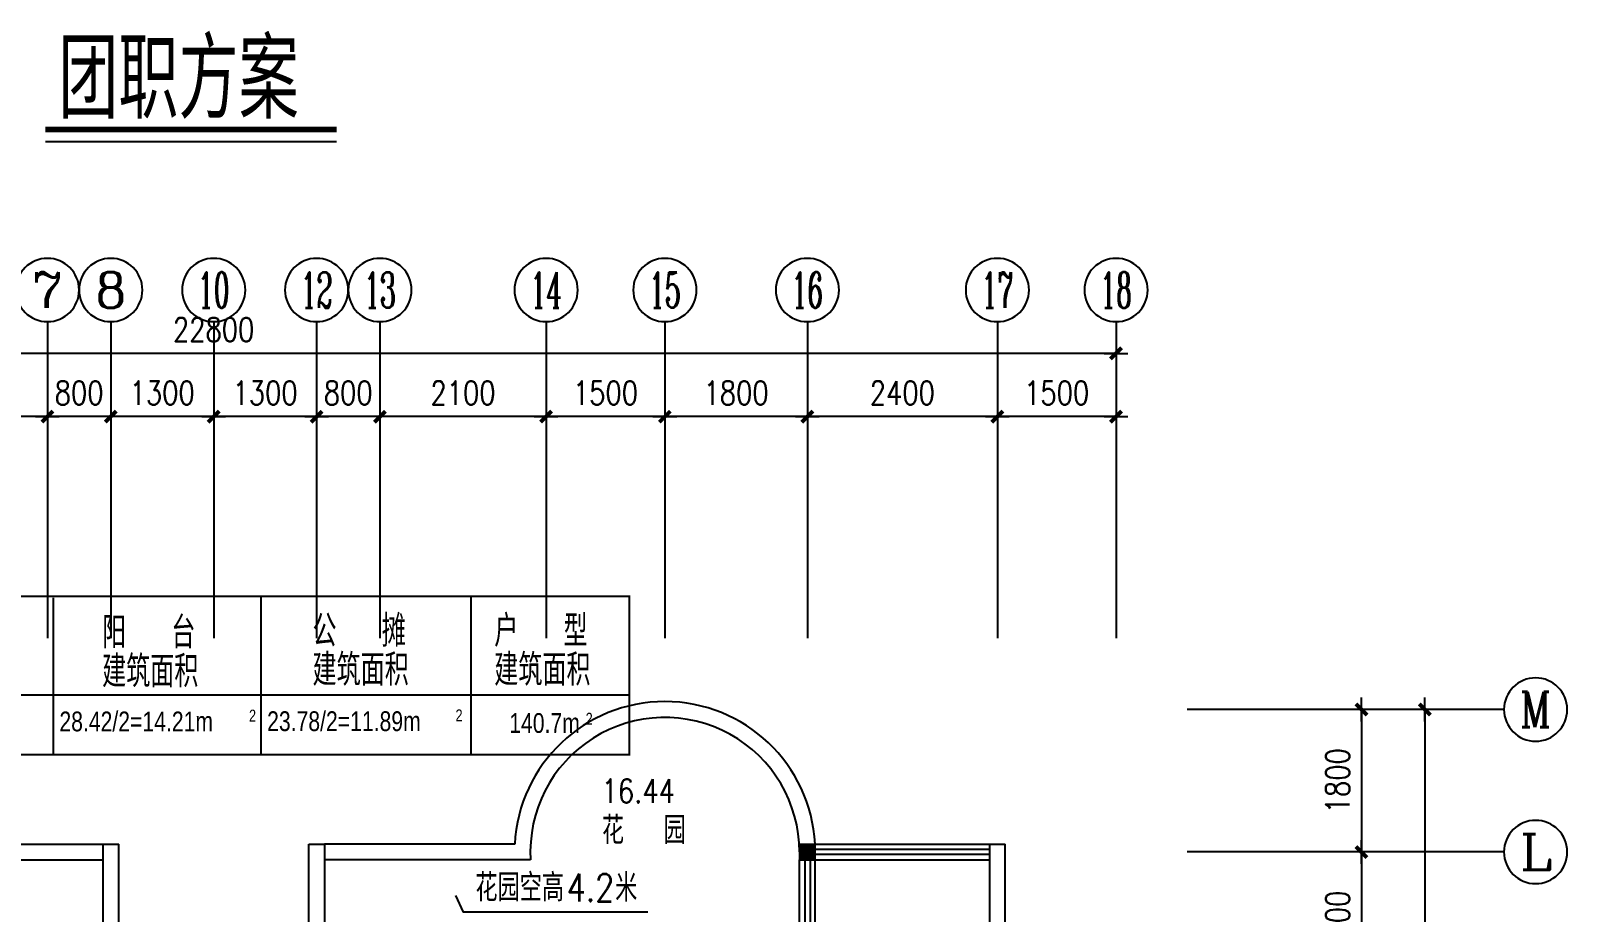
# Model space of a CAD drawing. Header units: millimetres. Extents: x 1697 to 35897, y 606 to 31682.
# Drawn here: x 16486 to 35897, y 20545 to 31682 of the extents above; entities that cross this region are included whole.
import ezdxf
from ezdxf.enums import TextEntityAlignment as Align

# ---------------------------------------------------------------- set-up
doc = ezdxf.new("R2010")
doc.units = ezdxf.units.MM
for name, color, linetype in [('AXIS', 3, 'Continuous'), ('AXIS_TEXT', 7, 'Continuous'), ('BALCONY', 6, 'Continuous'), ('COLUMN', 7, 'Continuous'), ('PUB_TEXT', 7, 'Continuous'), ('WALL', 255, 'Continuous'), ('WINDOW', 2, 'Continuous'), ('WINDOW_TEXT', 7, 'Continuous')]:
    doc.layers.add(name, color=color, linetype=linetype)
doc.styles.add('-汉鼎简报宋', font='', dxfattribs={"width": 0.8})
doc.styles.add('_HZHP', font='txt', dxfattribs={"width": 0.8, "bigfont": 'HZHP'})
doc.styles.add('_HZTXT', font='txt.shx', dxfattribs={"bigfont": 'HZTXT.shx'})
doc.styles.add('_HZXY', font='txt.shx', dxfattribs={"width": 0.8, "bigfont": 'HZXY.shx'})
doc.styles.add('COMPLEX', font='COMPLEX')
doc.styles.add('DIM_FONT', font='SIMPLEX.shx', dxfattribs={"width": 0.8})
doc.styles.add('SIMPLEX', font='SIMPLEX.SHX')
doc.styles.get('-汉鼎简报宋').set_extended_font_data('汉鼎简报宋')
doc.dimstyles.new('AXIS', dxfattribs={"dimtxt": 300, "dimasz": 1, "dimexe": 250, "dimexo": 300, "dimgap": 150, "dimtad": 1, "dimdec": 0, "dimdsep": 46, "dimtxsty": 'DIM_FONT', "dimblk": '_DIMX', "dimcen": 2.5, "dimse1": 1, "dimse2": 1, "dimclrt": 7, "dimadec": 0, "dimazin": 0, "dimtfac": 1, "dimtdec": 0, "dimtix": 1, "dimtmove": 2, "dimatfit": 3, "dimldrblk": '_DIMX', "dimfxl": 1, "dimtolj": 1, "dimtzin": 0, "dimarcsym": 0})

# ---------------------------------------------------------------- blocks, each defined once
blk = doc.blocks.new('_AXISO')
blk.add_circle((0, 0), 0.5)
at = {"layer": 'AXIS_TEXT', "style": 'COMPLEX', "width": 1.041667}
blk.add_attdef('A', text='', height=0.56, dxfattribs=at).set_placement((-0.25, -0.28), (0.25, -0.28), align=Align.FIT)
blk = doc.blocks.new('_DIMX')
blk.add_line((-150, 0), (150, 0))
at = {"const_width": 50}
blk.add_lwpolyline([(-70, -70), (70, 70)], dxfattribs=at)
blk = doc.blocks.new('*D119')
at = {"layer": 'AXIS', "color": 0, "lineweight": -2, "transparency": 16777216}
blk.add_line((30196, 26806), (28698, 26806), dxfattribs=at)
at = {"layer": 'DEFPOINTS', "color": 0, "transparency": 16777216}
for p in [(28697, 26806), (28697, 24006), (30197, 24006)]:
    blk.add_point(p, dxfattribs=at)
at = {"layer": 'AXIS', "color": 0, "lineweight": -2, "transparency": 16777216}
for p, rotation in [((28697, 26806), 179.9999999999911), ((30197, 26806), 359.9999999999912)]:
    blk.add_blockref('_DIMX', p, dxfattribs=dict(at, rotation=rotation))
at = {"layer": 'AXIS', "color": 7, "transparency": 16777216, "insert": (29447, 27106), "char_height": 300, "attachment_point": 5, "style": 'DIM_FONT'}
blk.add_mtext('\\A1;1500', dxfattribs=at)
blk = doc.blocks.new('*D120')
at = {"layer": 'AXIS', "color": 0, "lineweight": -2, "transparency": 16777216}
blk.add_line((30196, 27606), (7398, 27606), dxfattribs=at)
at = {"layer": 'DEFPOINTS', "color": 0, "transparency": 16777216}
for p in [(7397, 27606), (7397, 24006), (30197, 24006)]:
    blk.add_point(p, dxfattribs=at)
at = {"layer": 'AXIS', "color": 0, "lineweight": -2, "transparency": 16777216}
for p, rotation in [((7397, 27606), 179.9999999999941), ((30197, 27606), 359.9999999999941)]:
    blk.add_blockref('_DIMX', p, dxfattribs=dict(at, rotation=rotation))
at = {"layer": 'AXIS', "color": 7, "transparency": 16777216, "insert": (18797, 27906), "char_height": 300, "attachment_point": 5, "style": 'DIM_FONT'}
blk.add_mtext('\\A1;22800', dxfattribs=at)
blk = doc.blocks.new('*D136')
at = {"layer": 'AXIS', "color": 0, "lineweight": -2, "transparency": 16777216}
for p, q in [((20096, 26806), (20095, 26806)), ((20897, 26806), (20097, 26806)), ((20898, 26806), (20899, 26806))]:
    blk.add_line(p, q, dxfattribs=at)
at = {"layer": 'DEFPOINTS', "color": 0, "transparency": 16777216}
for p in [(20097, 26806), (20097, 24006), (20897, 24006)]:
    blk.add_point(p, dxfattribs=at)
at = {"layer": 'AXIS', "color": 0, "lineweight": -2, "transparency": 16777216}
blk.add_blockref('_DIMX', (20097, 26806), dxfattribs=at)
at = {"layer": 'AXIS', "color": 0, "lineweight": -2, "transparency": 16777216, "rotation": 180}
blk.add_blockref('_DIMX', (20897, 26806), dxfattribs=at)
at = {"layer": 'AXIS', "color": 7, "transparency": 16777216, "insert": (20497, 27106), "char_height": 300, "attachment_point": 5, "style": 'DIM_FONT'}
blk.add_mtext('\\A1;800', dxfattribs=at)
blk = doc.blocks.new('*D104')
at = {"layer": 'AXIS', "color": 0, "lineweight": -2, "transparency": 16777216}
blk.add_line((16696, 26806), (14598, 26806), dxfattribs=at)
at = {"layer": 'DEFPOINTS', "color": 0, "transparency": 16777216}
for p in [(14597, 26806), (14597, 24006), (16697, 24006)]:
    blk.add_point(p, dxfattribs=at)
at = {"layer": 'AXIS', "color": 0, "lineweight": -2, "transparency": 16777216, "rotation": 180}
blk.add_blockref('_DIMX', (14597, 26806), dxfattribs=at)
at = {"layer": 'AXIS', "color": 0, "lineweight": -2, "transparency": 16777216}
blk.add_blockref('_DIMX', (16697, 26806), dxfattribs=at)
at = {"layer": 'AXIS', "color": 7, "transparency": 16777216, "insert": (15647, 27106), "char_height": 300, "attachment_point": 5, "style": 'DIM_FONT'}
blk.add_mtext('\\A1;2100', dxfattribs=at)
blk = doc.blocks.new('*D107')
at = {"layer": 'AXIS', "color": 0, "lineweight": -2, "transparency": 16777216}
blk.add_line((20096, 26806), (18798, 26806), dxfattribs=at)
at = {"layer": 'DEFPOINTS', "color": 0, "transparency": 16777216}
for p in [(18797, 26806), (18797, 24006), (20097, 24006)]:
    blk.add_point(p, dxfattribs=at)
at = {"layer": 'AXIS', "color": 0, "lineweight": -2, "transparency": 16777216, "rotation": 180}
blk.add_blockref('_DIMX', (18797, 26806), dxfattribs=at)
at = {"layer": 'AXIS', "color": 0, "lineweight": -2, "transparency": 16777216}
blk.add_blockref('_DIMX', (20097, 26806), dxfattribs=at)
at = {"layer": 'AXIS', "color": 7, "transparency": 16777216, "insert": (19447, 27106), "char_height": 300, "attachment_point": 5, "style": 'DIM_FONT'}
blk.add_mtext('\\A1;1300', dxfattribs=at)
blk = doc.blocks.new('*D108')
at = {"layer": 'AXIS', "color": 0, "lineweight": -2, "transparency": 16777216}
blk.add_line((18796, 26806), (17498, 26806), dxfattribs=at)
at = {"layer": 'DEFPOINTS', "color": 0, "transparency": 16777216}
for p in [(17497, 26806), (17497, 24006), (18797, 24006)]:
    blk.add_point(p, dxfattribs=at)
at = {"layer": 'AXIS', "color": 0, "lineweight": -2, "transparency": 16777216, "rotation": 180}
blk.add_blockref('_DIMX', (17497, 26806), dxfattribs=at)
at = {"layer": 'AXIS', "color": 0, "lineweight": -2, "transparency": 16777216}
blk.add_blockref('_DIMX', (18797, 26806), dxfattribs=at)
at = {"layer": 'AXIS', "color": 7, "transparency": 16777216, "insert": (18147, 27106), "char_height": 300, "attachment_point": 5, "style": 'DIM_FONT'}
blk.add_mtext('\\A1;1300', dxfattribs=at)
blk = doc.blocks.new('*D109')
at = {"layer": 'AXIS', "color": 0, "lineweight": -2, "transparency": 16777216}
for p, q in [((16696, 26806), (16695, 26806)), ((17497, 26806), (16697, 26806)), ((17498, 26806), (17499, 26806))]:
    blk.add_line(p, q, dxfattribs=at)
at = {"layer": 'DEFPOINTS', "color": 0, "transparency": 16777216}
for p in [(16697, 26806), (16697, 24006), (17497, 24006)]:
    blk.add_point(p, dxfattribs=at)
at = {"layer": 'AXIS', "color": 0, "lineweight": -2, "transparency": 16777216}
blk.add_blockref('_DIMX', (16697, 26806), dxfattribs=at)
at = {"layer": 'AXIS', "color": 0, "lineweight": -2, "transparency": 16777216, "rotation": 180}
blk.add_blockref('_DIMX', (17497, 26806), dxfattribs=at)
at = {"layer": 'AXIS', "color": 7, "transparency": 16777216, "insert": (17097, 27106), "char_height": 300, "attachment_point": 5, "style": 'DIM_FONT'}
blk.add_mtext('\\A1;800', dxfattribs=at)
blk = doc.blocks.new('_WBLK')
for p, q in [((-0.5, 0.5), (0.5, 0.5)), ((0.5, 0.1667), (-0.5, 0.1667)), ((0.5, -0.1667), (-0.5, -0.1667)), ((-0.5, -0.5), (0.5, -0.5))]:
    blk.add_line(p, q)
at = {"layer": 'WINDOW_TEXT', "style": 'SIMPLEX', "flags": 9}
blk.add_attdef('A', text='', height=1, dxfattribs=at).set_placement((0, 1.5), align=Align.MIDDLE)
blk = doc.blocks.new('_FZH')
blk.add_solid([(-0.5, -0.5), (0.5, -0.5), (-0.5, 0.5), (0.5, 0.5)])
blk = doc.blocks.new('*D110')
at = {"layer": 'AXIS', "color": 0, "lineweight": -2, "transparency": 16777216}
blk.add_line((26296, 26806), (24498, 26806), dxfattribs=at)
at = {"layer": 'DEFPOINTS', "color": 0, "transparency": 16777216}
for p in [(24497, 26806), (24497, 24006), (26297, 24006)]:
    blk.add_point(p, dxfattribs=at)
at = {"layer": 'AXIS', "color": 0, "lineweight": -2, "transparency": 16777216, "rotation": 180}
blk.add_blockref('_DIMX', (24497, 26806), dxfattribs=at)
at = {"layer": 'AXIS', "color": 0, "lineweight": -2, "transparency": 16777216}
blk.add_blockref('_DIMX', (26297, 26806), dxfattribs=at)
at = {"layer": 'AXIS', "color": 7, "transparency": 16777216, "insert": (25397, 27106), "char_height": 300, "attachment_point": 5, "style": 'DIM_FONT'}
blk.add_mtext('\\A1;1800', dxfattribs=at)
blk = doc.blocks.new('*D111')
at = {"layer": 'AXIS', "color": 0, "lineweight": -2, "transparency": 16777216}
blk.add_line((24496, 26806), (22998, 26806), dxfattribs=at)
at = {"layer": 'DEFPOINTS', "color": 0, "transparency": 16777216}
for p in [(22997, 26806), (22997, 24006), (24497, 24006)]:
    blk.add_point(p, dxfattribs=at)
at = {"layer": 'AXIS', "color": 0, "lineweight": -2, "transparency": 16777216, "rotation": 180}
blk.add_blockref('_DIMX', (22997, 26806), dxfattribs=at)
at = {"layer": 'AXIS', "color": 0, "lineweight": -2, "transparency": 16777216}
blk.add_blockref('_DIMX', (24497, 26806), dxfattribs=at)
at = {"layer": 'AXIS', "color": 7, "transparency": 16777216, "insert": (23747, 27106), "char_height": 300, "attachment_point": 5, "style": 'DIM_FONT'}
blk.add_mtext('\\A1;1500', dxfattribs=at)
blk = doc.blocks.new('*D112')
at = {"layer": 'AXIS', "color": 0, "lineweight": -2, "transparency": 16777216}
blk.add_line((22996, 26806), (20898, 26806), dxfattribs=at)
at = {"layer": 'DEFPOINTS', "color": 0, "transparency": 16777216}
for p in [(20897, 26806), (20897, 24006), (22997, 24006)]:
    blk.add_point(p, dxfattribs=at)
at = {"layer": 'AXIS', "color": 0, "lineweight": -2, "transparency": 16777216, "rotation": 180}
blk.add_blockref('_DIMX', (20897, 26806), dxfattribs=at)
at = {"layer": 'AXIS', "color": 0, "lineweight": -2, "transparency": 16777216}
blk.add_blockref('_DIMX', (22997, 26806), dxfattribs=at)
at = {"layer": 'AXIS', "color": 7, "transparency": 16777216, "insert": (21947, 27106), "char_height": 300, "attachment_point": 5, "style": 'DIM_FONT'}
blk.add_mtext('\\A1;2100', dxfattribs=at)
blk = doc.blocks.new('*D81')
at = {"layer": 'AXIS', "color": 0, "lineweight": -2, "transparency": 16777216}
blk.add_line((28696, 26806), (26298, 26806), dxfattribs=at)
at = {"layer": 'DEFPOINTS', "color": 0, "transparency": 16777216}
for p in [(26297, 26806), (26297, 24006), (28697, 24006)]:
    blk.add_point(p, dxfattribs=at)
at = {"layer": 'AXIS', "color": 0, "lineweight": -2, "transparency": 16777216, "rotation": 180}
blk.add_blockref('_DIMX', (26297, 26806), dxfattribs=at)
at = {"layer": 'AXIS', "color": 0, "lineweight": -2, "transparency": 16777216}
blk.add_blockref('_DIMX', (28697, 26806), dxfattribs=at)
at = {"layer": 'AXIS', "color": 7, "transparency": 16777216, "insert": (27497, 27106), "char_height": 300, "attachment_point": 5, "style": 'DIM_FONT'}
blk.add_mtext('\\A1;2400', dxfattribs=at)
blk = doc.blocks.new('*D83')
at = {"layer": 'AXIS', "color": 0, "lineweight": -2, "transparency": 16777216}
blk.add_line((34097, 23105), (34097, 6307), dxfattribs=at)
at = {"layer": 'DEFPOINTS', "color": 0, "transparency": 16777216}
for p in [(31097, 23106), (31097, 6306), (34097, 6306)]:
    blk.add_point(p, dxfattribs=at)
at = {"layer": 'AXIS', "color": 0, "lineweight": -2, "transparency": 16777216}
for p, rotation in [((34097, 23106), 90), ((34097, 6306), 270)]:
    blk.add_blockref('_DIMX', p, dxfattribs=dict(at, rotation=rotation))
at = {"layer": 'AXIS', "color": 7, "transparency": 16777216, "insert": (33797, 14706), "char_height": 300, "attachment_point": 5, "rotation": 90, "style": 'DIM_FONT'}
blk.add_mtext('\\A1;16800', dxfattribs=at)
blk = doc.blocks.new('*D90')
at = {"layer": 'AXIS', "color": 0, "lineweight": -2, "transparency": 16777216}
blk.add_line((33297, 23105), (33297, 21307), dxfattribs=at)
at = {"layer": 'DEFPOINTS', "color": 0, "transparency": 16777216}
for p in [(31097, 23106), (31097, 21306), (33297, 21306)]:
    blk.add_point(p, dxfattribs=at)
at = {"layer": 'AXIS', "color": 0, "lineweight": -2, "transparency": 16777216}
for p, rotation in [((33297, 23106), 90), ((33297, 21306), 270)]:
    blk.add_blockref('_DIMX', p, dxfattribs=dict(at, rotation=rotation))
at = {"layer": 'AXIS', "color": 7, "transparency": 16777216, "insert": (32997, 22206), "char_height": 300, "attachment_point": 5, "rotation": 90, "style": 'DIM_FONT'}
blk.add_mtext('\\A1;1800', dxfattribs=at)
blk = doc.blocks.new('*D91')
at = {"layer": 'AXIS', "color": 0, "lineweight": -2, "transparency": 16777216}
blk.add_line((33297, 21305), (33297, 19507), dxfattribs=at)
at = {"layer": 'DEFPOINTS', "color": 0, "transparency": 16777216}
for p in [(31097, 21306), (31097, 19506), (33297, 19506)]:
    blk.add_point(p, dxfattribs=at)
at = {"layer": 'AXIS', "color": 0, "lineweight": -2, "transparency": 16777216}
for p, rotation in [((33297, 21306), 90), ((33297, 19506), 270)]:
    blk.add_blockref('_DIMX', p, dxfattribs=dict(at, rotation=rotation))
at = {"layer": 'AXIS', "color": 7, "transparency": 16777216, "insert": (32997, 20406), "char_height": 300, "attachment_point": 5, "rotation": 90, "style": 'DIM_FONT'}
blk.add_mtext('\\A1;1800', dxfattribs=at)

msp = doc.modelspace()

# ---------------------------------------------------------------- linework, layer by layer
at = {"layer": 'AXIS'}
for p, q in [((16697.5, 28006.2), (16697.5, 24006.2)), ((17497.5, 28006.2), (17497.5, 24006.2)), ((18797.5, 28006.2), (18797.5, 24006.2)), ((20097.5, 28006.2), (20097.5, 24006.2)), ((20897.5, 28006.2), (20897.5, 24006.2)), ((22997.5, 28006.2), (22997.5, 24006.2)), ((24497.5, 28006.2), (24497.5, 24006.2)), ((26297.5, 28006.2), (26297.5, 24006.2)), ((28697.5, 28006.2), (28697.5, 24006.2)), ((30197.5, 28006.2), (30197.5, 24006.2)), ((35097.5, 23106.2), (31097.5, 23106.2)), ((35097.5, 21306.2), (31097.5, 21306.2))]:
    msp.add_line(p, q, dxfattribs=at)
at = {"layer": 'BALCONY'}
for p, q in [((14994.9, 21405.7), (17397.5, 21405.7)), ((22600.1, 21405.7), (20197.5, 21405.7)), ((14794.5, 21205.7), (17397.5, 21205.7)), ((22800.5, 21205.7), (20197.5, 21205.7))]:
    msp.add_line(p, q, dxfattribs=at)
msp.add_lwpolyline([(24281.9, 20545.8), (21951.7, 20545.8), (21858.5, 20755.3)], dxfattribs=at)
for radius, start, end in [(1900, 3.01696, 176.99892), (1700, 0, 183.39004)]:
    msp.add_arc((24497.5, 21306.2), radius, start, end, dxfattribs=at)
at = {"layer": 'PUB_TEXT', "linetype": 'Continuous'}
for p, q in [((24048.6, 24535.8), (13350.1, 24535.8)), ((16768.4, 24516.3), (16768.4, 22535.8)), ((24048.6, 23285.8), (13350.1, 23285.8)), ((24048.6, 22535.8), (13350.1, 22535.8)), ((24048.6, 22535.8), (13350.1, 22535.8))]:
    msp.add_line(p, q, dxfattribs=at)
at = {"layer": 'PUB_TEXT'}
for p, q in [((19398.6, 22535.8), (19398.6, 24535.8)), ((22048.6, 22535.8), (22048.6, 24535.8)), ((24048.6, 22535.8), (24048.6, 24535.8))]:
    msp.add_line(p, q, dxfattribs=at)
at = {"layer": 'PUB_TEXT', "const_width": 70}
msp.add_lwpolyline([(16671.1, 30434.2), (20349, 30434.2)], dxfattribs=at)
at = {"layer": 'PUB_TEXT'}
msp.add_lwpolyline([(16671.1, 30284.2), (20349, 30284.2)], dxfattribs=at)
at = {"layer": 'PUB_TEXT', "linetype": 'Continuous', "const_width": 25}
msp.add_lwpolyline([(24048.6, 22535.8), (24048.6, 24535.8), (13350.1, 24535.8), (13350.1, 22535.8), (24048.6, 22535.8)], dxfattribs=at)
at = {"layer": 'WALL'}
for p, q in [((17397.5, 21406.2), (17597.5, 21406.2)), ((17397.5, 21406.2), (17397.5, 19606.2)), ((17597.5, 19006.2), (17597.5, 21406.2)), ((19997.5, 21406.2), (20197.5, 21406.2)), ((19997.5, 19006.2), (19997.5, 21406.2)), ((20197.5, 21406.2), (20197.5, 19606.2)), ((26197.5, 21406.2), (26397.5, 21406.2)), ((26197.5, 21406.2), (26197.5, 21206.2)), ((26397.5, 21206.2), (26397.5, 21406.2)), ((28597.5, 21406.2), (28797.5, 21406.2)), ((28597.5, 21406.2), (28597.5, 19006.2)), ((28797.5, 14606.2), (28797.5, 21406.2)), ((26197.5, 21206.2), (26397.5, 21206.2))]:
    msp.add_line(p, q, dxfattribs=at)

# ---------------------------------------------------------------- block references
at = {"layer": 'AXIS'}
ref = msp.add_blockref('_AXISO', (16697.5, 28406.2), dxfattribs=dict(at, xscale=-800, yscale=800, zscale=800, rotation=180))
ref.add_attrib('A', '7', dxfattribs={"layer": 'AXIS_TEXT', "height": 448, "style": 'COMPLEX', "width": 1.339286}).set_placement((16497.5, 28182.2), (16897.5, 28182.2), align=Align.FIT)
ref = msp.add_blockref('_AXISO', (17497.5, 28406.2), dxfattribs=dict(at, xscale=-800, yscale=800, zscale=800, rotation=180))
ref.add_attrib('A', '8', dxfattribs={"layer": 'AXIS_TEXT', "height": 448, "style": 'COMPLEX', "width": 1.339286}).set_placement((17297.5, 28182.2), (17697.5, 28182.2), align=Align.FIT)
ref = msp.add_blockref('_AXISO', (18797.5, 28406.2), dxfattribs=dict(at, xscale=-800, yscale=800, zscale=800, rotation=180))
ref.add_attrib('A', '10', dxfattribs={"layer": 'AXIS_TEXT', "height": 448, "style": 'COMPLEX', "width": 0.646552}).set_placement((18597.5, 28182.2), (18997.5, 28182.2), align=Align.FIT)
ref = msp.add_blockref('_AXISO', (20097.5, 28406.2), dxfattribs=dict(at, xscale=-800, yscale=800, zscale=800, rotation=180))
ref.add_attrib('A', '12', dxfattribs={"layer": 'AXIS_TEXT', "height": 448, "style": 'COMPLEX', "width": 0.646552}).set_placement((19897.5, 28182.2), (20297.5, 28182.2), align=Align.FIT)
ref = msp.add_blockref('_AXISO', (20897.5, 28406.2), dxfattribs=dict(at, xscale=-800, yscale=800, zscale=800, rotation=180))
ref.add_attrib('A', '13', dxfattribs={"layer": 'AXIS_TEXT', "height": 448, "style": 'COMPLEX', "width": 0.646552}).set_placement((20697.5, 28182.2), (21097.5, 28182.2), align=Align.FIT)
ref = msp.add_blockref('_AXISO', (22997.5, 28406.2), dxfattribs=dict(at, xscale=-800, yscale=800, zscale=800, rotation=180))
ref.add_attrib('A', '14', dxfattribs={"layer": 'AXIS_TEXT', "height": 448, "style": 'COMPLEX', "width": 0.604839}).set_placement((22797.5, 28182.2), (23197.5, 28182.2), align=Align.FIT)
ref = msp.add_blockref('_AXISO', (24497.5, 28406.2), dxfattribs=dict(at, xscale=-800, yscale=800, zscale=800, rotation=180))
ref.add_attrib('A', '15', dxfattribs={"layer": 'AXIS_TEXT', "height": 448, "style": 'COMPLEX', "width": 0.646552}).set_placement((24297.5, 28182.2), (24697.5, 28182.2), align=Align.FIT)
ref = msp.add_blockref('_AXISO', (26297.5, 28406.2), dxfattribs=dict(at, xscale=-800, yscale=800, zscale=800, rotation=180))
ref.add_attrib('A', '16', dxfattribs={"layer": 'AXIS_TEXT', "height": 448, "style": 'COMPLEX', "width": 0.646552}).set_placement((26097.5, 28182.2), (26497.5, 28182.2), align=Align.FIT)
ref = msp.add_blockref('_AXISO', (28697.5, 28406.2), dxfattribs=dict(at, xscale=-800, yscale=800, zscale=800, rotation=180))
ref.add_attrib('A', '17', dxfattribs={"layer": 'AXIS_TEXT', "height": 448, "style": 'COMPLEX', "width": 0.646552}).set_placement((28497.5, 28182.2), (28897.5, 28182.2), align=Align.FIT)
ref = msp.add_blockref('_AXISO', (30197.5, 28406.2), dxfattribs=dict(at, xscale=-800, yscale=800, zscale=800, rotation=180))
ref.add_attrib('A', '18', dxfattribs={"layer": 'AXIS_TEXT', "height": 448, "style": 'COMPLEX', "width": 0.646552}).set_placement((29997.5, 28182.2), (30397.5, 28182.2), align=Align.FIT)
ref = msp.add_blockref('_AXISO', (35497.5, 23106.2), dxfattribs=dict(at, xscale=-800, yscale=800, zscale=800))
ref.add_attrib('A', 'M', dxfattribs={"layer": 'AXIS_TEXT', "height": 448, "style": 'COMPLEX', "width": 0.892857}).set_placement((35297.5, 22882.2), (35697.5, 22882.2), align=Align.FIT)
ref = msp.add_blockref('_AXISO', (35497.5, 21306.2), dxfattribs=dict(at, xscale=-800, yscale=800, zscale=800))
ref.add_attrib('A', 'L', dxfattribs={"layer": 'AXIS_TEXT', "height": 448, "style": 'COMPLEX', "width": 1.25}).set_placement((35297.5, 21082.2), (35697.5, 21082.2), align=Align.FIT)
at = {"layer": 'COLUMN', "xscale": -200, "yscale": 200, "zscale": 200, "rotation": 180}
msp.add_blockref('_FZH', (26297.5, 21306.2), dxfattribs=at)
at = {"layer": 'WINDOW', "xscale": 2200, "yscale": 200, "zscale": 2200}
msp.add_blockref('_WBLK', (27497.5, 21306.2), dxfattribs=at)
at = {"layer": 'WINDOW', "xscale": 1000, "yscale": 200, "zscale": 1000, "rotation": 90}
msp.add_blockref('_WBLK', (26297.5, 20706.2), dxfattribs=at)

# ---------------------------------------------------------------- texts
at = {"layer": 'PUB_TEXT', "width": 0.8}
for s, height, style, p in [('团职方案', 1000, '_HZHP', (16832.8, 30570.5)), ('阳  台', 400, '_HZXY', (17387.8, 23879.3)), ('公  摊', 400, '_HZXY', (20045.9, 23899.3)), ('户  型', 400, '_HZXY', (22341.6, 23899.3)), ('建筑面积 ', 400, '_HZXY', (17387.8, 23386.1)), ('建筑面积 ', 400, '_HZXY', (20045.9, 23406.1)), ('建筑面积 ', 400, '_HZXY', (22341.6, 23406.1)), ('28.42/2=14.21m', 250, '-汉鼎简报宋', (16848.5, 22830.5)), ('23.78/2=11.89m', 250, '-汉鼎简报宋', (19472.6, 22833.8)), ('140.7m', 250, '-汉鼎简报宋', (22531.2, 22810.8)), ('16.44', 300, '_HZTXT', (23698.6, 21926.8)), ('花  园', 350, '_HZTXT', (23701.7, 21405.3)), ('花园空高', 350, '_HZTXT', (22103.3, 20681.1)), ('4.2', 350, '_HZTXT', (23256.9, 20681.1)), ('米', 350, '_HZTXT', (23869.5, 20678.3))]:
    msp.add_text(s, height=height, dxfattribs=dict(at, style=style)).set_placement(p)
at = {"layer": 'PUB_TEXT', "style": '-汉鼎简报宋', "width": 0.8}
for p in [(19243.9, 23104.3), (21852.7, 23107.9), (23496.8, 23065.3)]:
    msp.add_text('2', height=150, dxfattribs=at).set_placement(p, align=Align.TOP_LEFT)

# ---------------------------------------------------------------- dimensions: what is measured, and where the dimension line sits
at = {"layer": 'AXIS'}
for p1, p2, distance, picture, middle in [((30197.5, 24006.2), (7397.5, 24006.2), -3600, '*D120', (18797.5, 27906.2)), ((30197.5, 24006.2), (28697.5, 24006.2), -2800, '*D119', (29447.5, 27106.2)), ((31097.5, 23106.2), (31097.5, 6306.2), 3000, '*D83', (33797.5, 14706.2)), ((31097.5, 23106.2), (31097.5, 21306.2), 2200, '*D90', (32997.5, 22206.2))]:
    dim = msp.add_aligned_dim(p1=p1, p2=p2, distance=distance, dimstyle='AXIS', dxfattribs=at)
    dim.commit()
    dim.dimension.update_dxf_attribs({"geometry": picture, "text_midpoint": middle})
for base, p1, p2, angle, picture, middle in [((14597.5, 26806.2), (16697.5, 24006.2), (14597.5, 24006.2), 180, '*D104', (15647.5, 27106.2)), ((16697.5, 26806.2), (17497.5, 24006.2), (16697.5, 24006.2), 180, '*D109', (17097.5, 27106.2)), ((17497.5, 26806.2), (18797.5, 24006.2), (17497.5, 24006.2), 180, '*D108', (18147.5, 27106.2)), ((18797.5, 26806.2), (20097.5, 24006.2), (18797.5, 24006.2), 180, '*D107', (19447.5, 27106.2)), ((20097.5, 26806.2), (20897.5, 24006.2), (20097.5, 24006.2), 180, '*D136', (20497.5, 27106.2)), ((20897.5, 26806.2), (22997.5, 24006.2), (20897.5, 24006.2), 180, '*D112', (21947.5, 27106.2)), ((22997.5, 26806.2), (24497.5, 24006.2), (22997.5, 24006.2), 180, '*D111', (23747.5, 27106.2)), ((24497.5, 26806.2), (26297.5, 24006.2), (24497.5, 24006.2), 180, '*D110', (25397.5, 27106.2)), ((26297.5, 26806.2), (28697.5, 24006.2), (26297.5, 24006.2), 180, '*D81', (27497.5, 27106.2)), ((33297.5, 19506.2), (31097.5, 21306.2), (31097.5, 19506.2), 270, '*D91', (32997.5, 20406.2))]:
    dim = msp.add_linear_dim(base=base, p1=p1, p2=p2, angle=angle, dimstyle='AXIS', dxfattribs=at)
    dim.commit()
    dim.dimension.update_dxf_attribs({"geometry": picture, "text_midpoint": middle})

doc.saveas('drawing.dxf')
